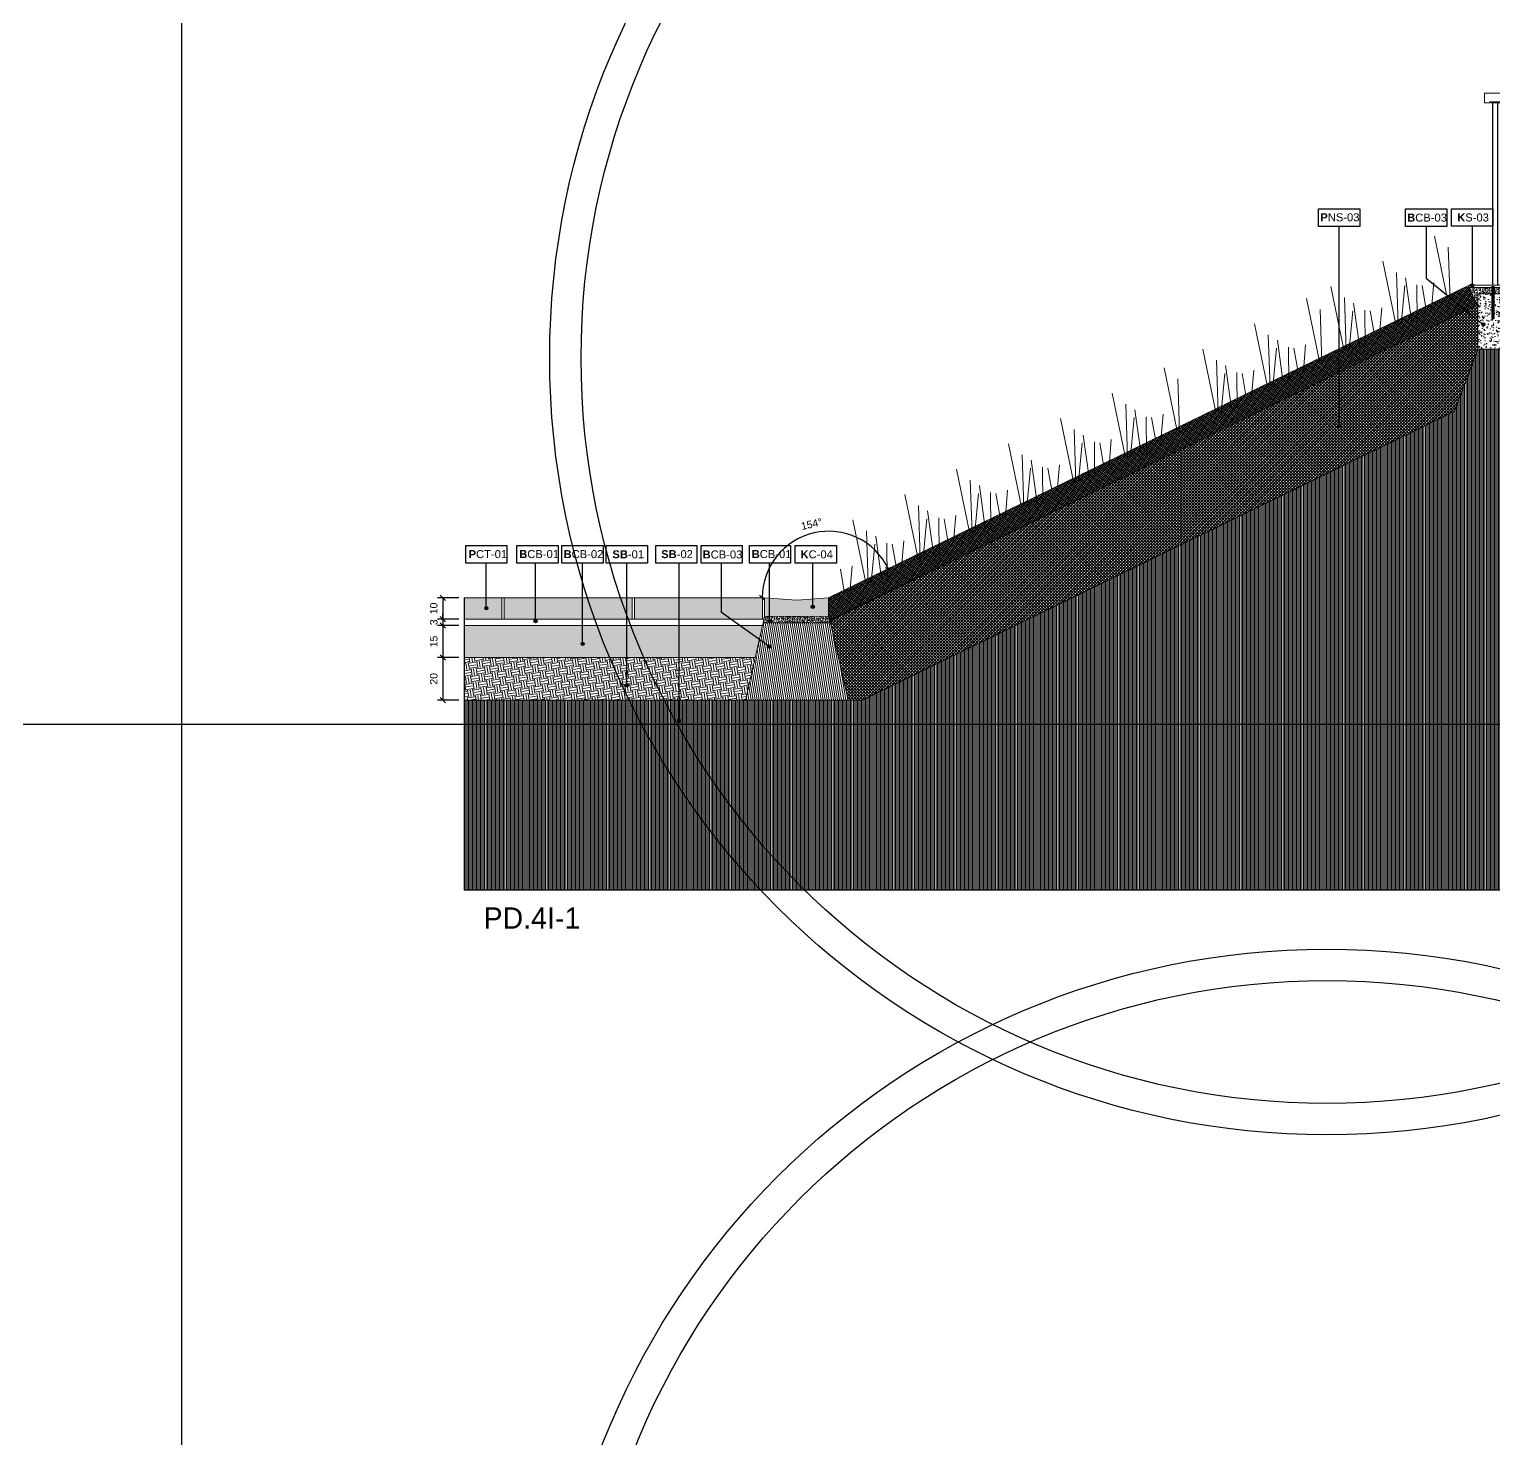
# Model space of a CAD drawing. Header units: metres. Extents: x -325 to 301, y -147 to 149.
# Drawn here: x 51.52 to 58.38, y 30.11 to 36.71 of the extents above; entities that cross this region are included whole.
import ezdxf

# ---------------------------------------------------------------- set-up
doc = ezdxf.new("R2010")
doc.units = ezdxf.units.M
doc.linetypes.add('ACAD_ISO03W100', pattern=[30, 12, -18])
doc.layers.get('Defpoints').update_dxf_attribs({"lineweight": 13})
doc.layers.add('-aux', color=50, linetype='Continuous', plot=False)
doc.layers.add('-AUX_MON', color=3, linetype='Continuous', plot=False)
doc.layers.add('0-TX-1_25', color=7, linetype='Continuous', true_color=0x3f4f7f)
doc.layers.add('3-TR-paviment fort', color=7, linetype='Continuous', true_color=0xd1d1d1)
for name, color, linetype in [('02-L-Geotextile', 32, 'Continuous'), ('1-SECCIÓ', 1, 'Continuous'), ('2-L-Perfil', 5, 'Continuous'), ('2-L-projeccio', 252, 'Continuous'), ('A-KEYPLAN_HATCH', 7, 'Continuous'), ('A_TEXT_2', 7, 'Continuous'), ('EIT_3 TR terra vegetal', 45, 'Continuous')]:
    doc.layers.add(name, color=color, linetype=linetype)
doc.layers.add('03-TR-Paviment_04_Dry Meadow', color=7, linetype='Continuous', lineweight=5, true_color=0xd8dd88)
doc.layers.add('3-TR tot_u', color=7, linetype='Continuous', lineweight=5, true_color=0x787878)
for name, color, linetype, lineweight in [('1-CM', 7, 'Continuous', 0), ('2-metall', 5, 'Continuous', 0), ('3-TR Formigó', 252, 'Continuous', 0), ('3-TR Seleccionat', 44, 'Continuous', 0), ('3-TR Tot-u', 37, 'Continuous', 0), ('3-TR-recebo', 252, 'Continuous', 0)]:
    doc.layers.add(name, color=color, linetype=linetype, lineweight=lineweight)
doc.styles.get("Standard").update_dxf_attribs({"font": 'arial.ttf'})
doc.styles.add('x-llegenda materials$0$ENGRAVERS', font='TT0586M.TTF')
doc.dimstyles.new('ISO-25', dxfattribs={"dimtxt": 0.1, "dimasz": 0.1, "dimexe": 0.1, "dimexo": 0.1, "dimgap": 0.1, "dimtad": 1, "dimdec": 0, "dimlfac": 100, "dimzin": 9, "dimtxsty": 'Standard', "dimblk": 'OBLIQUE', "dimcen": 0.1, "dimadec": 0, "dimazin": 0, "dimtfac": 1, "dimtdec": 0, "dimtmove": 0, "dimatfit": 3, "dimldrblk": 'OBLIQUE', "dimfxl": 1, "dimarcsym": 0})

# ---------------------------------------------------------------- blocks, each defined once
blk = doc.blocks.new('hatch keyplan 2')
at = {"layer": 'A-KEYPLAN_HATCH'}
blk.add_lwpolyline([(0, 0.00548), (0.01287, 0.00548), (0.01287, 0), (0, 0)], close=True, dxfattribs=at)
blk = doc.blocks.new('hatch keyplan')
at = {"layer": 'A-KEYPLAN_HATCH'}
blk.add_blockref('hatch keyplan 2', (1.43058, 0.85215), dxfattribs=at)
blk = doc.blocks.new('K03')
at = {"layer": 'A-KEYPLAN_HATCH'}
blk.add_blockref('hatch keyplan', (-1.43058, -0.85215), dxfattribs=at)
at = {"layer": 'A_TEXT_2', "insert": (-0.0008, 0.00402), "char_height": 0.0025, "attachment_point": 1}
blk.add_mtext_dynamic_manual_height_columns('\\pi0.00245;{\\fArial|b1|i0|c0|p34;K}C-04', width=0.0145619, gutter_width=0.015, heights=[0], dxfattribs=at)
blk = doc.blocks.new('PCB01')
at = {"layer": 'A-KEYPLAN_HATCH'}
blk.add_lwpolyline([(0.001, 0.00548), (0.01387, 0.00548), (0.01387, 0), (0.001, 0)], close=True, dxfattribs=at)
at = {"layer": 'A_TEXT_2', "insert": (0.0002, 0.00409), "char_height": 0.0025, "attachment_point": 1}
blk.add_mtext_dynamic_manual_height_columns('\\pi0.00171;{\\fArial|b1|i0|c0|p34;P}CT-01', width=0.0145619, gutter_width=0.015, heights=[0], dxfattribs=at)
blk = doc.blocks.new('B-CB02')
at = {"layer": 'A-KEYPLAN_HATCH'}
blk.add_blockref('hatch keyplan', (-1.43058, -0.85215), dxfattribs=at)
at = {"layer": 'A_TEXT_2', "insert": (-0.0008, 0.00409), "char_height": 0.0025, "attachment_point": 1}
blk.add_mtext_dynamic_manual_height_columns('\\pi0.00129;{\\fArial|b1|i0|c0|p34;B}CB-02', width=0.0145619, gutter_width=0.015, heights=[0], dxfattribs=at)
blk = doc.blocks.new('B-CB01')
at = {"layer": 'A-KEYPLAN_HATCH'}
blk.add_blockref('hatch keyplan', (-1.43058, -0.85215), dxfattribs=at)
at = {"layer": 'A_TEXT_2', "insert": (-0.0008, 0.00411), "char_height": 0.0025, "attachment_point": 1}
blk.add_mtext_dynamic_manual_height_columns('\\pi0.00152;{\\fArial|b1|i0|c0|p34;B}CB-01', width=0.0145619, gutter_width=0.015, heights=[0], dxfattribs=at)
blk = doc.blocks.new('SB-01')
at = {"layer": 'A-KEYPLAN_HATCH'}
blk.add_blockref('hatch keyplan', (-1.43058, -0.85215), dxfattribs=at)
at = {"layer": 'A_TEXT_2', "insert": (-0.0008, 0.00403), "char_height": 0.0025, "attachment_point": 1}
blk.add_mtext_dynamic_manual_height_columns('\\pi0.00271;{\\fArial|b1|i0|c0|p34;SB}-01', width=0.0145619, gutter_width=0.015, heights=[0], dxfattribs=at)
blk = doc.blocks.new('SB-02')
at = {"layer": 'A-KEYPLAN_HATCH'}
blk.add_blockref('hatch keyplan', (-1.43058, -0.85215), dxfattribs=at)
at = {"layer": 'A_TEXT_2', "insert": (-0.0008, 0.00408), "char_height": 0.0025, "attachment_point": 1}
blk.add_mtext_dynamic_manual_height_columns('\\pi0.00249;{\\fArial|b1|i0|c0|p34;SB}-02', width=0.0145619, gutter_width=0.015, heights=[0], dxfattribs=at)
blk = doc.blocks.new('POINT')
at = {"layer": '0-TX-1_25'}
h = blk.add_hatch(dxfattribs=at)
h.set_pattern_fill('ANGLE', color=256)
h.set_pattern_definition([(0, (-83.747, -12.726), (0, 6.985), [5.08, -1.905]), (90, (-83.747, -12.726), (-6.985, 4e-16), [5.08, -1.905])])
edge = h.paths.add_edge_path()
edge.add_arc((0, 0), 0.0075, 0, 360)
h = blk.add_hatch(color=256, dxfattribs=at)
h.dxf.hatch_style = 1
edge = h.paths.add_edge_path()
edge.add_arc((0, 0), 0.0075, 0, 360)
blk.add_circle((0, 0), 0.0075, dxfattribs=at)
blk = doc.blocks.new('B-CB03')
at = {"layer": 'A-KEYPLAN_HATCH'}
blk.add_blockref('hatch keyplan', (-1.43058, -0.85215), dxfattribs=at)
at = {"layer": 'A_TEXT_2', "insert": (-0.0008, 0.00398), "char_height": 0.0025, "attachment_point": 1}
blk.add_mtext_dynamic_manual_height_columns('\\pi0.00128;{\\fArial|b1|i0|c0|p34;B}CB-03', width=0.0145619, gutter_width=0.015, heights=[0], dxfattribs=at)
blk = doc.blocks.new('Railing')
at = {"layer": '2-L-Perfil', "true_color": 0xb3b3b3}
h = blk.add_hatch(color=253, dxfattribs=at)
h.dxf.hatch_style = 1
h.paths.add_polyline_path([(0.0075, -0.0093), (0.008, -0.009), (0.008, -0.005), (-0.003, -0.005), (-0.003, -0.0156), (-0.0025, -0.0165)])
h = blk.add_hatch(color=253, dxfattribs=at)
h.dxf.hatch_style = 1
h.paths.add_polyline_path([(0.0075, -0.0225), (0.0075, -0.0225), (0.008, -0.0222), (0.008, -0.0102), (0.0075, -0.0093), (-0.0025, -0.0165), (-0.003, -0.0168), (-0.003, -0.0285), (-0.0025, -0.0294)])
h = blk.add_hatch(color=253, dxfattribs=at)
h.dxf.hatch_style = 1
h.paths.add_polyline_path([(0.008, -0.0234), (0.0075, -0.0225), (-0.0025, -0.0294), (-0.0025, -0.0294), (-0.003, -0.0297), (-0.003, -0.0415), (-0.0025, -0.0423), (0.0075, -0.0357), (0.008, -0.0354)])
h = blk.add_hatch(color=253, dxfattribs=at)
h.dxf.hatch_style = 1
h.paths.add_polyline_path([(0.008, -0.0366), (0.0075, -0.0357), (-0.0025, -0.0423), (-0.003, -0.0426), (-0.003, -0.0544), (-0.0025, -0.0552), (0.0075, -0.049), (0.008, -0.0486)])
h = blk.add_hatch(color=253, dxfattribs=at)
h.dxf.hatch_style = 1
h.paths.add_polyline_path([(0.008, -0.0498), (0.0075, -0.049), (-0.0025, -0.0552), (-0.003, -0.0555), (-0.003, -0.0675), (-0.0025, -0.0683), (0.0075, -0.0622), (0.008, -0.0618)])
h = blk.add_hatch(color=253, dxfattribs=at)
h.dxf.hatch_style = 1
h.paths.add_polyline_path([(0.008, -0.063), (0.0075, -0.0622), (-0.0025, -0.0683), (-0.003, -0.0686), (-0.003, -0.0802), (-0.0025, -0.081), (0.0075, -0.0751), (0.008, -0.0749)])
h = blk.add_hatch(color=253, dxfattribs=at)
h.dxf.hatch_style = 1
h.paths.add_polyline_path([(0.1075, -0.0093), (0.108, -0.009), (0.108, -0.005), (0.097, -0.005), (0.097, -0.0156), (0.0975, -0.0165)])
h = blk.add_hatch(color=253, dxfattribs=at)
h.dxf.hatch_style = 1
h.paths.add_polyline_path([(0.1075, -0.0225), (0.1075, -0.0225), (0.108, -0.0222), (0.108, -0.0102), (0.1075, -0.0093), (0.0975, -0.0165), (0.097, -0.0168), (0.097, -0.0285), (0.0975, -0.0294)])
h = blk.add_hatch(color=253, dxfattribs=at)
h.dxf.hatch_style = 1
h.paths.add_polyline_path([(0.108, -0.0234), (0.1075, -0.0225), (0.0975, -0.0294), (0.0975, -0.0294), (0.097, -0.0297), (0.097, -0.0415), (0.0975, -0.0423), (0.1075, -0.0357), (0.108, -0.0354)])
h = blk.add_hatch(color=253, dxfattribs=at)
h.dxf.hatch_style = 1
h.paths.add_polyline_path([(0.108, -0.0366), (0.1075, -0.0357), (0.0975, -0.0423), (0.097, -0.0426), (0.097, -0.0544), (0.0975, -0.0552), (0.1075, -0.049), (0.108, -0.0486)])
h = blk.add_hatch(color=253, dxfattribs=at)
h.dxf.hatch_style = 1
h.paths.add_polyline_path([(0.108, -0.0498), (0.1075, -0.049), (0.0975, -0.0552), (0.097, -0.0555), (0.097, -0.0675), (0.0975, -0.0683), (0.1075, -0.0622), (0.108, -0.0618)])
h = blk.add_hatch(color=253, dxfattribs=at)
h.dxf.hatch_style = 1
h.paths.add_polyline_path([(0.108, -0.063), (0.1075, -0.0622), (0.0975, -0.0683), (0.097, -0.0686), (0.097, -0.0802), (0.0975, -0.081), (0.1075, -0.0751), (0.108, -0.0749)])
h = blk.add_hatch(color=253, dxfattribs=at)
h.dxf.hatch_style = 1
h.paths.add_polyline_path([(0.008, -0.0761), (0.0075, -0.0751), (-0.0025, -0.081), (-0.003, -0.0813), (-0.003, -0.0931), (-0.0025, -0.0939), (0.0075, -0.0886), (0.008, -0.0883)])
h = blk.add_hatch(color=253, dxfattribs=at)
h.dxf.hatch_style = 1
h.paths.add_polyline_path([(0.008, -0.0895), (0.0075, -0.0886), (-0.0025, -0.0939), (-0.003, -0.0942), (-0.003, -0.106), (-0.0025, -0.1068), (0.0075, -0.1018), (0.008, -0.1015), (0.008, -0.0955)])
h = blk.add_hatch(color=253, dxfattribs=at)
h.dxf.hatch_style = 1
h.paths.add_polyline_path([(0.008, -0.1027), (0.0075, -0.1018), (-0.0025, -0.1068), (-0.003, -0.1072), (-0.003, -0.1189), (-0.0025, -0.1198), (0.0075, -0.1149), (0.008, -0.1147)])
h = blk.add_hatch(color=253, dxfattribs=at)
h.dxf.hatch_style = 1
h.paths.add_polyline_path([(0.008, -0.1159), (0.0075, -0.1149), (-0.0025, -0.1198), (-0.003, -0.1201), (-0.003, -0.1318), (-0.0025, -0.1327), (0.0075, -0.1282), (0.008, -0.1279)])
h = blk.add_hatch(color=253, dxfattribs=at)
h.dxf.hatch_style = 1
h.paths.add_polyline_path([(0.008, -0.1351), (0.008, -0.1291), (0.0075, -0.1282), (-0.0025, -0.1327), (-0.003, -0.1331), (-0.003, -0.1448), (-0.0025, -0.1456), (0.0075, -0.1414), (0.008, -0.1411)])
h = blk.add_hatch(color=253, dxfattribs=at)
h.dxf.hatch_style = 1
h.paths.add_polyline_path([(0.108, -0.0761), (0.1075, -0.0751), (0.0975, -0.081), (0.097, -0.0813), (0.097, -0.0931), (0.0975, -0.0939), (0.1075, -0.0886), (0.108, -0.0883)])
h = blk.add_hatch(color=253, dxfattribs=at)
h.dxf.hatch_style = 1
h.paths.add_polyline_path([(0.108, -0.0895), (0.1075, -0.0886), (0.0975, -0.0939), (0.097, -0.0942), (0.097, -0.106), (0.0975, -0.1068), (0.1075, -0.1018), (0.108, -0.1015), (0.108, -0.0955)])
h = blk.add_hatch(color=253, dxfattribs=at)
h.dxf.hatch_style = 1
h.paths.add_polyline_path([(0.108, -0.1027), (0.1075, -0.1018), (0.0975, -0.1068), (0.097, -0.1072), (0.097, -0.1189), (0.0975, -0.1198), (0.1075, -0.1149), (0.108, -0.1147)])
h = blk.add_hatch(color=253, dxfattribs=at)
h.dxf.hatch_style = 1
h.paths.add_polyline_path([(0.108, -0.1159), (0.1075, -0.1149), (0.0975, -0.1198), (0.097, -0.1201), (0.097, -0.1318), (0.0975, -0.1327), (0.1075, -0.1282), (0.108, -0.1279)])
h = blk.add_hatch(color=253, dxfattribs=at)
h.dxf.hatch_style = 1
h.paths.add_polyline_path([(0.108, -0.1351), (0.108, -0.1291), (0.1075, -0.1282), (0.0975, -0.1327), (0.097, -0.1331), (0.097, -0.1448), (0.0975, -0.1456), (0.1075, -0.1414), (0.108, -0.1411)])
h = blk.add_hatch(color=253, dxfattribs=at)
h.dxf.hatch_style = 1
h.paths.add_polyline_path([(0.008, -0.1423), (0.0075, -0.1414), (-0.0025, -0.1456), (-0.003, -0.1458), (-0.003, -0.155), (0.008, -0.155)])
h = blk.add_hatch(color=253, dxfattribs=at)
h.dxf.hatch_style = 1
h.paths.add_polyline_path([(0.108, -0.1423), (0.1075, -0.1414), (0.0975, -0.1456), (0.097, -0.1458), (0.097, -0.155), (0.108, -0.155)])
at = {"layer": '1-CM', "ltscale": 0.01}
for p, q in [((0.04, 0.855), (0.04, 0)), ((0.065, 0), (0.065, 0.855))]:
    blk.add_line(p, q, dxfattribs=at)
blk.add_lwpolyline([(0.1175, 0.86), (0.1175, 0.855), (0.1425, 0.855), (0.1425, 0.8998), (-0.0375, 0.8998), (-0.0375, 0.855), (-0.0125, 0.855), (-0.0125, 0.86)], close=True, dxfattribs=at)
at = {"layer": '1-CM', "linetype": 'Continuous'}
blk.add_lwpolyline([(0.1125, 0.86), (-0.0075, 0.86), (-0.0075, 0.855), (0.1125, 0.855)], close=True, dxfattribs=at)
at = {"layer": '2-L-Perfil', "linetype": 'Continuous'}
blk.add_lwpolyline([(0.1125, 0.855), (-0.0075, 0.855), (-0.0075, 0.86), (0.1125, 0.86)], close=True, dxfattribs=at)
at = {"layer": '2-L-projeccio', "ltscale": 0.01}
for p, q in [((0, 0.855), (0, 0)), ((0.025, 0), (0.025, 0.855)), ((0.08, 0), (0.08, 0.855)), ((0.105, 0.855), (0.105, 0))]:
    blk.add_line(p, q, dxfattribs=at)
at = {"layer": '2-metall'}
for p, q in [((-0.0027, -0.0295), (0.0077, -0.0224)), ((-0.0025, -0.0165), (0.0075, -0.0093)), ((-0.0025, -0.0423), (0.0075, -0.0357)), ((-0.0025, -0.0552), (0.0075, -0.049)), ((-0.0025, -0.0683), (0.0075, -0.0622)), ((0.0973, -0.0295), (0.1077, -0.0224)), ((0.0975, -0.0165), (0.1075, -0.0093)), ((0.0975, -0.0423), (0.1075, -0.0357)), ((0.0975, -0.0552), (0.1075, -0.049)), ((0.0975, -0.0683), (0.1075, -0.0622)), ((-0.0025, -0.081), (0.0075, -0.0751)), ((-0.0025, -0.0939), (0.0075, -0.0886)), ((-0.0025, -0.1068), (0.0075, -0.1018)), ((-0.0025, -0.1198), (0.0075, -0.1149)), ((-0.0025, -0.1327), (0.0075, -0.1282)), ((0.0075, -0.1149), (0.008, -0.1159)), ((0.0975, -0.081), (0.1075, -0.0751)), ((0.0975, -0.0939), (0.1075, -0.0886)), ((0.0975, -0.1068), (0.1075, -0.1018)), ((0.0975, -0.1198), (0.1075, -0.1149)), ((0.0975, -0.1327), (0.1075, -0.1282)), ((0.1075, -0.1149), (0.108, -0.1159)), ((-0.0025, -0.1456), (0.0075, -0.1414)), ((0.0975, -0.1456), (0.1075, -0.1414))]:
    blk.add_line(p, q, dxfattribs=at)
for points in [[(0.0075, -0.1149), (0.008, -0.1147), (0.008, -0.1027), (0.0075, -0.1018), (0.008, -0.1015), (0.008, -0.0895), (0.0075, -0.0886), (0.008, -0.0883), (0.008, -0.0761), (0.0075, -0.0751), (0.008, -0.0749), (0.008, -0.063), (0.0075, -0.0622), (0.008, -0.0618), (0.008, -0.0498), (0.0075, -0.049), (0.008, -0.0486), (0.008, -0.0366), (0.0075, -0.0357), (0.008, -0.0354), (0.008, -0.0234), (0.008, -0.0234), (0.0075, -0.0225), (0.008, -0.0222), (0.008, -0.0102), (0.0075, -0.0093), (0.008, -0.009), (0.008, -0.005), (-0.003, -0.005), (-0.003, -0.0156), (-0.0025, -0.0165), (-0.003, -0.0168), (-0.003, -0.0285), (-0.0025, -0.0294), (-0.003, -0.0297), (-0.003, -0.0414), (-0.0025, -0.0423), (-0.003, -0.0426), (-0.003, -0.0543), (-0.0025, -0.0552), (-0.003, -0.0555), (-0.003, -0.0674), (-0.0025, -0.0683), (-0.003, -0.0686), (-0.003, -0.0802), (-0.0025, -0.081), (-0.003, -0.0813), (-0.003, -0.0931), (-0.0025, -0.0939), (-0.003, -0.0942), (-0.003, -0.106), (-0.0025, -0.1068), (-0.003, -0.1072), (-0.003, -0.1189), (-0.0025, -0.1198), (-0.003, -0.1201), (-0.003, -0.1318), (-0.0025, -0.1327), (-0.003, -0.1331), (-0.0031, -0.1448), (-0.0025, -0.1456), (-0.003, -0.1458), (-0.003, -0.155), (0.008, -0.155), (0.008, -0.1531), (0.008, -0.1531), (0.008, -0.1531), (0.008, -0.1423), (0.0075, -0.1414), (0.008, -0.1411), (0.008, -0.1291), (0.0075, -0.1282), (0.008, -0.1279), (0.008, -0.1159)], [(0.1075, -0.1149), (0.108, -0.1147), (0.108, -0.1027), (0.1075, -0.1018), (0.108, -0.1015), (0.108, -0.0895), (0.1075, -0.0886), (0.108, -0.0883), (0.108, -0.0761), (0.1075, -0.0751), (0.108, -0.0749), (0.108, -0.063), (0.1075, -0.0622), (0.108, -0.0618), (0.108, -0.0498), (0.1075, -0.049), (0.108, -0.0486), (0.108, -0.0366), (0.1075, -0.0357), (0.108, -0.0354), (0.108, -0.0234), (0.108, -0.0234), (0.1075, -0.0225), (0.108, -0.0222), (0.108, -0.0102), (0.1075, -0.0093), (0.108, -0.009), (0.108, -0.005), (0.097, -0.005), (0.097, -0.0156), (0.0975, -0.0165), (0.097, -0.0168), (0.097, -0.0285), (0.0975, -0.0294), (0.097, -0.0297), (0.097, -0.0414), (0.0975, -0.0423), (0.097, -0.0426), (0.097, -0.0543), (0.0975, -0.0552), (0.097, -0.0555), (0.097, -0.0674), (0.0975, -0.0683), (0.097, -0.0686), (0.097, -0.0802), (0.0975, -0.081), (0.097, -0.0813), (0.097, -0.0931), (0.0975, -0.0939), (0.097, -0.0942), (0.097, -0.106), (0.0975, -0.1068), (0.097, -0.1072), (0.097, -0.1189), (0.0975, -0.1198), (0.097, -0.1201), (0.097, -0.1318), (0.0975, -0.1327), (0.097, -0.1331), (0.0969, -0.1448), (0.0975, -0.1456), (0.097, -0.1458), (0.097, -0.155), (0.108, -0.155), (0.108, -0.1531), (0.108, -0.1531), (0.108, -0.1531), (0.108, -0.1423), (0.1075, -0.1414), (0.108, -0.1411), (0.108, -0.1291), (0.1075, -0.1282), (0.108, -0.1279), (0.108, -0.1159)]]:
    blk.add_lwpolyline(points, dxfattribs=at)
blk = doc.blocks.new('KS-03')
at = {"layer": 'A-KEYPLAN_HATCH', "xscale": 0.7124947396918078, "yscale": 0.7124947396918078, "zscale": 0.7124947396918078}
blk.add_blockref('hatch keyplan', (-1.01928, -0.61105), dxfattribs=at)
at = {"layer": 'A_TEXT_2', "insert": (-0.00057, -0.00104), "char_height": 0.0017812, "attachment_point": 1}
blk.add_mtext_dynamic_manual_height_columns('\\pi0.00181;{\\fArial|b1|i0|c0|p34;K}S-03', width=0.0103753, gutter_width=0.01069, heights=[0], dxfattribs=at)
blk = doc.blocks.new('PNS03')
at = {"layer": 'A-KEYPLAN_HATCH'}
blk.add_blockref('hatch keyplan', (-1.43058, -0.85215), dxfattribs=at)
at = {"layer": 'A_TEXT_2', "insert": (-0.0008, 0.00408), "char_height": 0.0025, "attachment_point": 1}
blk.add_mtext_dynamic_manual_height_columns('\\pi0.00137;{\\fArial|b1|i0|c0|p34;P}NS-03', width=0.0145619, gutter_width=0.015, heights=[0], dxfattribs=at)
blk = doc.blocks.new('_Oblique')
at = {"color": 0, "lineweight": -2}
blk.add_line((-0.5, -0.5), (0.5, 0.5), dxfattribs=at)
blk = doc.blocks.new('*D502')
at = {"layer": '0-TX-1_25', "color": 0, "lineweight": -2, "transparency": 16777216}
for p, q in [((53.5325, 34.0487), (53.4327, 34.0487)), ((53.4577, 34.0487), (53.4577, 33.9487)), ((53.5325, 33.9487), (53.4327, 33.9487))]:
    blk.add_line(p, q, dxfattribs=at)
at = {"layer": 'Defpoints', "color": 0, "transparency": 16777216}
for p in [(53.5575, 34.0487), (53.4577, 33.9487), (53.5575, 33.9487)]:
    blk.add_point(p, dxfattribs=at)
at = {"layer": '0-TX-1_25', "color": 0, "lineweight": -2, "transparency": 16777216, "xscale": 0.025, "yscale": 0.025, "zscale": 0.025}
for p, rotation in [((53.4577, 34.0487), 90), ((53.4577, 33.9487), 270)]:
    blk.add_blockref('_Oblique', p, dxfattribs=dict(at, rotation=rotation))
at = {"layer": '0-TX-1_25', "color": 0, "transparency": 16777216, "insert": (53.4149, 33.9987), "char_height": 0.035, "attachment_point": 5, "rotation": 90}
blk.add_mtext('10', dxfattribs=at)
blk = doc.blocks.new('*D503')
at = {"layer": '0-TX-1_25', "color": 0, "lineweight": -2, "transparency": 16777216}
for p, q in [((53.4577, 33.9487), (53.4577, 33.9737)), ((53.5325, 33.9487), (53.4327, 33.9487)), ((53.5325, 33.9187), (53.4327, 33.9187)), ((53.4577, 33.9487), (53.4577, 33.9187)), ((53.4577, 33.9187), (53.4577, 33.8937))]:
    blk.add_line(p, q, dxfattribs=at)
at = {"layer": 'Defpoints', "color": 0, "transparency": 16777216}
for p in [(53.4577, 33.9187), (53.5575, 33.9487), (53.5575, 33.9187)]:
    blk.add_point(p, dxfattribs=at)
at = {"layer": '0-TX-1_25', "color": 0, "lineweight": -2, "transparency": 16777216, "xscale": 0.025, "yscale": 0.025, "zscale": 0.025}
for p, rotation in [((53.4577, 33.9487), 270), ((53.4577, 33.9187), 90)]:
    blk.add_blockref('_Oblique', p, dxfattribs=dict(at, rotation=rotation))
at = {"layer": '0-TX-1_25', "color": 0, "transparency": 16777216, "insert": (53.4149, 33.9337), "char_height": 0.035, "attachment_point": 5, "rotation": 90}
blk.add_mtext('3', dxfattribs=at)
blk = doc.blocks.new('*D504')
at = {"layer": '0-TX-1_25', "color": 0, "lineweight": -2, "transparency": 16777216}
for p, q in [((53.5325, 33.9187), (53.4327, 33.9187)), ((53.4577, 33.9187), (53.4577, 33.7687)), ((53.5325, 33.7687), (53.4327, 33.7687))]:
    blk.add_line(p, q, dxfattribs=at)
at = {"layer": 'Defpoints', "color": 0, "transparency": 16777216}
for p in [(53.5575, 33.9187), (53.4577, 33.7687), (53.5575, 33.7687)]:
    blk.add_point(p, dxfattribs=at)
at = {"layer": '0-TX-1_25', "color": 0, "lineweight": -2, "transparency": 16777216, "xscale": 0.025, "yscale": 0.025, "zscale": 0.025}
for p, rotation in [((53.4577, 33.9187), 90), ((53.4577, 33.7687), 270)]:
    blk.add_blockref('_Oblique', p, dxfattribs=dict(at, rotation=rotation))
at = {"layer": '0-TX-1_25', "color": 0, "transparency": 16777216, "insert": (53.4149, 33.8437), "char_height": 0.035, "attachment_point": 5, "rotation": 90}
blk.add_mtext('15', dxfattribs=at)
blk = doc.blocks.new('*D505')
at = {"layer": '0-TX-1_25', "color": 0, "lineweight": -2, "transparency": 16777216}
for p, q in [((53.5325, 33.7687), (53.4327, 33.7687)), ((53.4577, 33.7687), (53.4577, 33.5687)), ((53.5325, 33.5687), (53.4327, 33.5687))]:
    blk.add_line(p, q, dxfattribs=at)
at = {"layer": 'Defpoints', "color": 0, "transparency": 16777216}
for p in [(53.5575, 33.7687), (53.4577, 33.5687), (53.5575, 33.5687)]:
    blk.add_point(p, dxfattribs=at)
at = {"layer": '0-TX-1_25', "color": 0, "lineweight": -2, "transparency": 16777216, "xscale": 0.025, "yscale": 0.025, "zscale": 0.025}
for p, rotation in [((53.4577, 33.7687), 90), ((53.4577, 33.5687), 270)]:
    blk.add_blockref('_Oblique', p, dxfattribs=dict(at, rotation=rotation))
at = {"layer": '0-TX-1_25', "color": 0, "transparency": 16777216, "insert": (53.4149, 33.6687), "char_height": 0.035, "attachment_point": 5, "rotation": 90}
blk.add_mtext('20', dxfattribs=at)
blk = doc.blocks.new('*D1507')
at = {"layer": '0-TX-1_25', "color": 0, "lineweight": -2, "transparency": 16777216}
for p, q in [((125.0709, 30.3796), (124.9763, 30.3796)), ((125.0013, 30.3796), (125.0013, 30.2288)), ((124.9013, 30.2288), (125.0263, 30.2288))]:
    blk.add_line(p, q, dxfattribs=at)
at = {"layer": 'Defpoints', "color": 0, "transparency": 16777216}
for p in [(125.0959, 30.3796), (22.7213, 30.2288), (125.0013, 30.2288)]:
    blk.add_point(p, dxfattribs=at)
at = {"layer": '0-TX-1_25', "color": 0, "lineweight": -2, "transparency": 16777216, "xscale": 0.025, "yscale": 0.025, "zscale": 0.025}
for p, rotation in [((125.0013, 30.3796), 90), ((125.0013, 30.2288), 270)]:
    blk.add_blockref('_Oblique', p, dxfattribs=dict(at, rotation=rotation))
at = {"layer": '0-TX-1_25', "color": 0, "transparency": 16777216, "insert": (124.9584, 30.3042), "char_height": 0.035, "attachment_point": 5, "rotation": 90}
blk.add_mtext('15', dxfattribs=at)
blk = doc.blocks.new('*D1716')
at = {"layer": '0-TX-1_25', "color": 0, "lineweight": -2, "transparency": 16777216}
for p, q in [((22.7944, 30.8407), (22.6694, 30.8407)), ((22.6944, 30.8407), (22.6944, 30.7266)), ((22.7059, 30.7266), (22.6694, 30.7266))]:
    blk.add_line(p, q, dxfattribs=at)
at = {"layer": 'Defpoints', "color": 0, "transparency": 16777216}
for p in [(141.1864, 30.8407), (22.6944, 30.7266), (22.7309, 30.7266)]:
    blk.add_point(p, dxfattribs=at)
at = {"layer": '0-TX-1_25', "color": 0, "lineweight": -2, "transparency": 16777216, "xscale": 0.025, "yscale": 0.025, "zscale": 0.025}
for p, rotation in [((22.6944, 30.8407), 90), ((22.6944, 30.7266), 270)]:
    blk.add_blockref('_Oblique', p, dxfattribs=dict(at, rotation=rotation))
at = {"layer": '0-TX-1_25', "color": 0, "transparency": 16777216, "insert": (22.6518, 30.7837), "char_height": 0.035, "attachment_point": 5, "rotation": 90}
blk.add_mtext('11', dxfattribs=at)
blk = doc.blocks.new('*D2873')
at = {"layer": '0-TX-1_25', "color": 0, "lineweight": -2, "transparency": 16777216}
blk.add_arc((55.2646, 34.0487), 0.3112, 25.99849, 180, dxfattribs=at)
at = {"layer": 'Defpoints', "color": 0, "transparency": 16777216}
for p in [(57.0145, 34.9021), (55.3329, 34.3523), (53.7446, 34.0487), (54.9546, 34.0487), (55.2646, 34.0487)]:
    blk.add_point(p, dxfattribs=at)
at = {"layer": '0-TX-1_25', "color": 0, "lineweight": -2, "transparency": 16777216, "xscale": 0.025, "yscale": 0.025, "zscale": 0.025}
for p, rotation in [((55.5444, 34.1851), 295.9984916093509), ((54.9534, 34.0487), 270.0000000008271)]:
    blk.add_blockref('_Oblique', p, dxfattribs=dict(at, rotation=rotation))
at = {"layer": '0-TX-1_25', "color": 0, "transparency": 16777216, "insert": (55.185, 34.3937), "char_height": 0.035, "attachment_point": 5, "rotation": 12.99925}
blk.add_mtext('154°', dxfattribs=at)

msp = doc.modelspace()

# ---------------------------------------------------------------- hatches: boundary and pattern name
at = {"layer": '3-TR Formigó'}
h = msp.add_hatch(dxfattribs=at)
h.set_pattern_fill('ANSI31', color=256, scale=0.003, angle=234.17524, style=0)
h.set_pattern_definition([(279.175244, (16.244647, -57.796564), (0.00940313, 0.0015188056), [])])
h.paths.add_polyline_path([(54.8748, 33.5687), (55.3559, 33.5687), (55.2732, 33.9314), (54.9578, 33.9315)])
at = {"layer": '3-TR Seleccionat'}
h = msp.add_hatch(dxfattribs=at)
h.set_pattern_fill('ANSI31', color=256, scale=0.002, angle=45)
h.set_pattern_definition([(90, (1.3990014, -3.0809945), (-0.00635, 0), [])])
h.paths.add_polyline_path([(55.5546, 33.9014), (55.5546, 33.9012), (55.5546, 33.9014)], flags=17)
h.paths.add_polyline_path([(53.5575, 32.6789), (60.5612, 32.6789), (60.5584, 35.0118), (59.6106, 35.0118), (59.6098, 35.0124), (59.5346, 35.2124), (58.3059, 35.2124), (58.1969, 34.9225), (56.9145, 34.297), (55.4212, 33.5687), (55.3352, 33.5687), (53.5575, 33.5687)])
at = {"layer": '3-TR Tot-u'}
h = msp.add_hatch(dxfattribs=at)
h.set_pattern_fill('EARTH', color=256, scale=0.005, angle=-80.82476, style=0)
h.set_pattern_definition([(279.1752, (55.156862, 32.97095), (0.03640645, -0.0262811), [0.03175, -0.03175]), (279.1752, (55.168616, 32.972847), (0.03640645, -0.0262811), [0.03175, -0.03175]), (279.1752, (55.18037, 32.974746), (0.03640645, -0.0262811), [0.03175, -0.03175]), (9.1752, (55.18492, 32.97146), (0.0262811, 0.03640645), [0.03175, -0.03175]), (9.1752, (55.18682, 32.959707), (0.0262811, 0.03640645), [0.03175, -0.03175]), (9.1752, (55.188717, 32.947953), (0.0262811, 0.03640645), [0.03175, -0.03175])])
h.paths.add_polyline_path([(53.5575, 33.7687), (53.5575, 33.5687), (54.8748, 33.5687), (54.9205, 33.7687)])
at = {"layer": '3-TR tot_u'}
h = msp.add_hatch(dxfattribs=at)
h.set_pattern_fill('AR-CONC', color=256, scale=9e-05, angle=90.26641)
h.set_pattern_definition([(140.266414, (-25.083295, 12.649329), (0.0013582613, 0.0164031132), [0.0017145, -0.0188595]), (85.266414, (-25.083295, 12.649329), (-0.0171801815, -0.0032518273), [0.0013716, -0.0150876526]), (190.71786, (-25.083182, 12.650696), (-0.0158219194, 0.0131512858), [0.0014571008, -0.016028122]), (136.450614, (-25.087867, 12.649307), (0.003670327, 0.024414444), [0.00257175, -0.02828925]), (186.901972, (-25.08756, 12.651342), (-0.0223674596, 0.021262598), [0.002185652, -0.024042205]), (81.450565, (-25.087867, 12.649307), (-0.0223674596, 0.021262598), [0.002057397, -0.022631376]), (111.266414, (-25.086735, 12.651599), (0.0091403206, 0.0136879438), [0.0017145, -0.0188595]), (56.266414, (-25.086735, 12.651599), (-0.0166026007, 0.0054850432), [0.0013716, -0.0150876]), (161.71786, (-25.085973, 12.65274), (-0.0074622802, 0.019172987), [0.0014571008, -0.0160280944]), (127.766414, (-25.083295, 12.6493286), (-0.00761116375, 0.0002425866), [0, -0.01490472, 0, -0.0153162, 0, -0.01514475]), (97.766414, (-25.083295, 12.649329), (-0.009044117, 0.0059717809), [0, -0.00873252, 0, -0.01456182, 0, -0.00577215]), (57.766414, (-25.083271, 12.644231), (0.0004588393, 0.012205419), [0, -0.005715, 0, -0.0178308, 0, -0.0236601]), (47.766414, (-25.083261, 12.641945), (-0.0023503487, 0.0133208417), [0, -0.0074295, 0, -0.01184148, 0, -0.0168021])])
h.paths.add_polyline_path([(58.5646, 35.4719), (58.5646, 35.5024), (58.2658, 35.5025), (58.283, 35.4638), (58.3059, 35.4124), (58.3059, 35.4724)])
h = msp.add_hatch(dxfattribs=at)
h.set_pattern_fill('AR-CONC', color=256, scale=0.00025, angle=90.26571)
h.set_pattern_definition([(140.265705, (6e-06, -2.26804), (0.003773512, 0.045564157), [0.0047625, -0.0523875]), (85.265705, (6e-06, -2.26804), (-0.047722838, -0.009032263), [0.00381, -0.041910146]), (190.71715, (0.00032, -2.264243), (-0.043949324, 0.036531893), [0.004047502, -0.04452256]), (136.449905, (-0.012694, -2.2681), (0.010196192, 0.067817773), [0.00714375, -0.07858125]), (186.90126, (-0.011845, -2.26245), (-0.0621311, 0.05906354), [0.006071256, -0.0667839]), (81.44986, (-0.012694, -2.2681), (-0.0621311, 0.05906354), [0.00571499, -0.06286493]), (111.265705, (-0.00955, -2.261734), (0.02539025, 0.038021752), [0.0047625, -0.0523875]), (56.265705, (-0.00955, -2.261734), (-0.046118147, 0.015236802), [0.00381, -0.04191]), (161.71715, (-0.007433, -2.258565), (-0.020727897, 0.053258554), [0.004047502, -0.044522484]), (127.765705, (6e-06, -2.26804), (-0.0211421132, 0.0006741133), [0, -0.041402, 0, -0.042545, 0, -0.04206875]), (97.765705, (6e-06, -2.26804), (-0.025122342, 0.016588591), [0, -0.024257, 0, -0.0404495, 0, -0.01603375]), (57.765705, (7.1e-05, -2.2822), (0.001274973, 0.033903926), [0, -0.015875, 0, -0.04953, 0, -0.0657225]), (47.765705, (0.0001, -2.28855), (-0.006528289, 0.037002419), [0, -0.0206375, 0, -0.032893, 0, -0.0466725])])
h.paths.add_polyline_path([(58.3059, 35.4724), (58.5646, 35.4724), (58.5646, 35.2124), (58.3059, 35.2124)])
h = msp.add_hatch(dxfattribs=at)
h.set_pattern_fill('AR-CONC', color=256, scale=9e-05, angle=89.12014)
h.set_pattern_definition([(139.120136, (-28.909281, 12.812894), (0.0016861337, 0.0163726586), [0.0017145, -0.0188595]), (84.120136, (-28.909281, 12.812894), (-0.0172417962, -0.002907487), [0.0013716, -0.0150876526]), (189.57158, (-28.90914, 12.814258), (-0.0155556617, 0.0134651714), [0.0014571008, -0.016028122]), (135.304336, (-28.913853, 12.812964), (0.0041580035, 0.024336133), [0.00257175, -0.02828925]), (185.755694, (-28.913506, 12.814992), (-0.021937625, 0.021705804), [0.002185652, -0.024042205]), (80.304287, (-28.913853, 12.812964), (-0.021937625, 0.021705804), [0.002057397, -0.022631376]), (110.120136, (-28.912675, 12.815232), (0.0094123187, 0.0135023525), [0.0017145, -0.0188595]), (55.120136, (-28.912675, 12.815232), (-0.01648955, 0.0058160805), [0.0013716, -0.0150876]), (160.57158, (-28.91189, 12.816358), (-0.0070772314, 0.019318433), [0.0014571008, -0.0160280944]), (126.620136, (-28.909281, 12.812894), (-0.00760478767, 0.00039479935), [0, -0.01490472, 0, -0.0153162, 0, -0.01514475]), (96.620136, (-28.909281, 12.812894), (-0.0089228417, 0.0061515134), [0, -0.00873252, 0, -0.01456182, 0, -0.00577215]), (56.620136, (-28.9093595, 12.807797), (0.0007029168, 0.0121937974), [0, -0.005715, 0, -0.0178308, 0, -0.0236601]), (46.620136, (-28.909395, 12.805511), (-0.002083395, 0.0133651946), [0, -0.0074295, 0, -0.01184148, 0, -0.0168021])])
h.paths.add_polyline_path([(55.2732, 33.9314), (55.2646, 33.9614), (54.9665, 33.9614), (54.9575, 33.9303)])
h = msp.add_hatch(dxfattribs=at)
h.set_pattern_fill('AR-CONC', color=256, scale=0.0002, angle=90.26641)
h.set_pattern_definition([(140.2664143104, (269966.108346, -738440.200003), (0.0030183585511, 0.0364513625844), [0.00381, -0.04191]), (85.2664143104, (269966.108346, -738440.200003), (-0.0381781810675, -0.0072262829332), [0.003048, -0.033528116834]), (190.7178590104, (269966.108598, -738440.196966), (-0.0351598209585, 0.0292250795622), [0.00323800176, -0.03561804892]), (136.4506143104, (269966.098187, -738440.20005), (0.0081562825582, 0.0542543196878), [0.005715, -0.062865]), (186.9019719204, (269966.098866, -738440.19553), (-0.049705465848, 0.047250217616), [0.004857004628, -0.053427121632]), (81.45056548, (269966.098187, -738440.20005), (-0.0497054658455, 0.0472502176188), [0.004571993414, -0.050291946384]), (111.2664143104, (269966.100703, -738440.19496), (0.0203118235131, 0.0304176527954), [0.00381, -0.04191]), (56.2664143104, (269966.100703, -738440.19496), (-0.0368946682902, 0.0121889849718), [0.003048, -0.033528]), (161.7178593104, (269966.102396, -738440.192424), (-0.016582844967, 0.0426066376987), [0.00323800176, -0.03561798752]), (127.7664143104, (269966.108346, -738440.200003), (-0.0169136972324, 0.00053908133522), [0, -0.0331216, 0, -0.034036, 0, -0.033655]), (97.7664143104, (269966.108346, -738440.200003), (-0.02009803784808, 0.0132706243038), [0, -0.0194056, 0, -0.0323596, 0, -0.012827]), (57.7664143104, (269966.108399, -738440.211332), (0.00101964285024, 0.02712315336895), [0, -0.0127, 0, -0.039624, 0, -0.052578]), (47.7664143104, (269966.108423, -738440.216412), (-0.0052229971542, 0.0296018704426), [0, -0.01651, 0, -0.0263144, 0, -0.037338])])
h.paths.add_polyline_path([(54.9205, 33.7687), (54.9548, 33.9187), (53.5575, 33.9187), (53.5575, 33.7687)])
at = {"layer": '3-TR-paviment fort'}
for points in [[(53.7338, 33.9487), (53.7338, 34.0487), (53.5575, 34.0487), (53.5575, 33.9487)], [(53.7446, 33.9487), (54.3446, 33.9487), (54.3446, 34.0487), (53.7446, 34.0487)], [(54.3546, 33.9487), (54.9546, 33.9487), (54.9546, 34.0487), (54.3546, 34.0487)], [(55.2646, 34.0487), (55.2646, 33.9614), (54.9646, 33.9615), (54.9646, 34.0487), (55.1154, 34.0376)]]:
    msp.add_hatch(color=256, dxfattribs=at).paths.add_polyline_path(points)
at = {"layer": '3-TR-recebo'}
h = msp.add_hatch(dxfattribs=at)
h.set_pattern_fill('_USER', color=256, scale=0.008, angle=234.17524, style=0, double=1, pattern_type=0)
h.set_pattern_definition([(234.17524, (61.173503, 35.083195), (0.006486488, -0.004682464), []), (324.17524, (61.173503, 35.083195), (0.004682464, 0.006486488), [])])
h.paths.add_polyline_path([(58.3026, 35.419), (58.2618, 35.5104), (56.9141, 34.8531), (56.9146, 34.7421)])
h = msp.add_hatch(dxfattribs=at)
h.set_pattern_fill('_USER', color=256, scale=0.008, angle=234.17524, style=0, double=1, pattern_type=0)
h.set_pattern_definition([(234.17524, (59.423644, 34.2327455), (0.006486488, -0.004682464), []), (324.17524, (59.423644, 34.2327455), (0.004682464, 0.006486488), [])])
h.paths.add_polyline_path([(56.9145, 34.7421), (56.9145, 34.8533), (55.2646, 34.0487), (55.2646, 33.9614), (55.2707, 33.9404)])
at = {"layer": 'EIT_3 TR terra vegetal'}
h = msp.add_hatch(dxfattribs=at)
h.set_pattern_fill('_USER', color=256, scale=0.01, angle=45, style=0, double=1, pattern_type=0)
h.set_pattern_definition([(45, (6.384311, -18.092881), (-0.0070710678, 0.0070710678), []), (135, (6.384311, -18.092881), (-0.0070710678, -0.0070710678), [])])
h.paths.add_polyline_path([(58.3059, 35.4206), (56.9142, 34.7419), (56.9138, 34.2967), (58.1969, 34.9225), (58.3059, 35.2124)])
h = msp.add_hatch(dxfattribs=at)
h.set_pattern_fill('_USER', color=256, scale=0.01, angle=45, style=0, double=1, pattern_type=0)
h.set_pattern_definition([(45, (4.63877, -18.951199), (-0.0070710678, 0.0070710678), []), (135, (4.63877, -18.951199), (-0.0070710678, -0.0070710678), [])])
h.paths.add_polyline_path([(56.9145, 34.7421), (55.2689, 33.9464), (55.3559, 33.5687), (55.4212, 33.5687), (56.9145, 34.297)])

# ---------------------------------------------------------------- linework, layer by layer
at = {"layer": '-aux'}
for points in [[(52.2345, 3.4567), (52.2345, 133.4567)], [(12.2345, 33.4567), (142.2345, 33.4567)], [(60.5693, 32.6789), (53.5575, 32.6789)]]:
    msp.add_lwpolyline(points, dxfattribs=at)
at = {"layer": '-AUX_MON'}
for centre, radius in [((57.5983, 35.1726), 3.6403), ((57.5983, 35.1726), 3.4932), ((57.5983, 28.762), 3.6403), ((57.5983, 28.762), 3.4932)]:
    msp.add_circle(centre, radius, dxfattribs=at)
at = {"layer": '0-TX-1_25'}
for points in [[(57.6561, 34.8533), (57.6561, 35.7885)], [(58.0642, 35.7885), (58.0642, 35.5456)], [(58.2796, 35.7885), (58.2796, 35.5124)], [(58.0642, 35.5456), (58.3316, 35.3291)], [(54.9863, 33.8198), (54.7635, 33.9791)]]:
    msp.add_lwpolyline(points, dxfattribs=at)
at = {"layer": '0-TX-1_25', "elevation": 0}
for points in [[(53.6609, 33.9996), (53.6609, 34.2104)], [(53.8918, 33.9388), (53.8918, 34.2104)], [(54.1121, 33.8326), (54.1121, 34.2104)], [(54.3195, 33.6386), (54.3195, 34.2104)], [(54.5641, 33.4712), (54.5641, 34.2104)], [(54.7635, 33.9791), (54.7635, 34.2104)], [(54.9883, 33.9388), (54.9883, 34.2104)], [(55.1903, 34.0064), (55.1903, 34.2104)]]:
    msp.add_lwpolyline(points, dxfattribs=at)
at = {"layer": '02-L-Geotextile', "linetype": 'ACAD_ISO03W100', "ltscale": 0.002, "const_width": 0.005, "elevation": 0}
msp.add_lwpolyline([(58.3059, 35.2124), (58.1969, 34.9225), (55.4212, 33.5687), (55.3559, 33.5687)], dxfattribs=at)
at = {"layer": '03-TR-Paviment_04_Dry Meadow'}
for points in [[(58.1033, 35.7431), (58.1642, 35.4481)], [(58.1673, 35.6915), (58.1756, 35.4441)], [(57.8604, 35.6246), (57.9212, 35.3297)], [(57.9243, 35.573), (57.9326, 35.3256)], [(57.9671, 35.5475), (57.9948, 35.3471)], [(57.6174, 35.5061), (57.6783, 35.2112)], [(57.9634, 35.5107), (57.9461, 35.3299)], [(58.0196, 35.5149), (58.021, 35.3419)], [(58.0447, 35.5107), (58.0628, 35.4072)], [(58.0991, 35.526), (58.0886, 35.4036)], [(57.5032, 35.4504), (57.564, 35.1555)], [(57.6814, 35.4545), (57.6897, 35.2071)], [(57.7241, 35.429), (57.7518, 35.2286)], [(57.8561, 35.4075), (57.8457, 35.2852)], [(57.2602, 35.3319), (57.3211, 35.037)], [(57.5671, 35.3988), (57.5754, 35.1514)], [(57.7204, 35.3922), (57.7031, 35.2114)], [(57.7767, 35.3964), (57.778, 35.2234)], [(57.8018, 35.3922), (57.8199, 35.2888)], [(57.3242, 35.2803), (57.3325, 35.0329)], [(57.0173, 35.2134), (57.0781, 34.9185)], [(57.3632, 35.218), (57.346, 35.0372)], [(57.3669, 35.2548), (57.3946, 35.0544)], [(57.4195, 35.2222), (57.4208, 35.0492)], [(57.4446, 35.218), (57.4627, 35.1146)], [(57.499, 35.2333), (57.4885, 35.111)], [(57.0812, 35.1618), (57.0895, 34.9144)], [(57.124, 35.1363), (57.1517, 34.9359)], [(56.836, 35.125), (56.8969, 34.8301)], [(56.9, 35.0734), (56.9083, 34.826)], [(57.1203, 35.0995), (57.103, 34.9187)], [(57.1765, 35.1037), (57.1779, 34.9307)], [(57.2016, 35.0995), (57.2198, 34.9961)], [(57.256, 35.1148), (57.2455, 34.9925)], [(56.5931, 35.0066), (56.6539, 34.7116)], [(56.657, 34.955), (56.6653, 34.7075)], [(56.6998, 34.9294), (56.7275, 34.729)], [(56.3501, 34.8881), (56.411, 34.5931)], [(56.6961, 34.8926), (56.6788, 34.7118)], [(56.7523, 34.8968), (56.7537, 34.7239)], [(56.7774, 34.8926), (56.7956, 34.7892)], [(56.8318, 34.908), (56.8213, 34.7856)], [(56.4141, 34.8365), (56.4224, 34.5891)], [(56.4568, 34.8109), (56.4845, 34.6105)], [(56.5888, 34.7895), (56.5784, 34.6671)], [(56.1072, 34.7696), (56.168, 34.4746)], [(56.1711, 34.718), (56.1794, 34.4706)], [(56.4531, 34.7741), (56.4359, 34.5933)], [(56.5094, 34.7783), (56.5107, 34.6054)], [(56.5345, 34.7741), (56.5526, 34.6707)], [(55.8642, 34.6511), (55.9251, 34.3561)], [(56.2102, 34.6556), (56.1929, 34.4748)], [(56.2139, 34.6924), (56.2416, 34.4921)], [(56.2664, 34.6599), (56.2678, 34.4869)], [(56.2915, 34.6556), (56.3096, 34.5522)], [(56.3459, 34.671), (56.3354, 34.5486)], [(55.9282, 34.5995), (55.9365, 34.3521)], [(55.6213, 34.5326), (55.6821, 34.2376)], [(55.9672, 34.5371), (55.9499, 34.3563)], [(55.9709, 34.5739), (55.9986, 34.3736)], [(56.0235, 34.5414), (56.0248, 34.3684)], [(56.0486, 34.5371), (56.0667, 34.4337)], [(56.1029, 34.5525), (56.0925, 34.4301)], [(55.6852, 34.481), (55.6935, 34.2336)], [(55.7279, 34.4555), (55.7557, 34.2551)], [(55.3783, 34.4141), (55.4392, 34.1192)], [(55.7243, 34.4187), (55.707, 34.2378)], [(55.7805, 34.4229), (55.7819, 34.2499)], [(55.8056, 34.4187), (55.8237, 34.3152)], [(55.86, 34.434), (55.8495, 34.3116)], [(55.4423, 34.3625), (55.4506, 34.1151)], [(55.485, 34.337), (55.5127, 34.1366)], [(55.5376, 34.3044), (55.5389, 34.1314)], [(55.617, 34.3155), (55.6066, 34.1931)], [(55.4813, 34.3002), (55.464, 34.1194)], [(55.5627, 34.3002), (55.5808, 34.1967)], [(55.3197, 34.1817), (55.3378, 34.0783)], [(55.3741, 34.197), (55.3636, 34.0747)]]:
    msp.add_lwpolyline(points, dxfattribs=at)
at = {"layer": '1-CM'}
for p, q in [((53.5575, 33.9487), (53.7338, 33.9487)), ((53.7446, 33.9487), (54.9546, 33.9487))]:
    msp.add_line(p, q, dxfattribs=at)
for points in [[(55.2646, 34.0487), (57.0145, 34.9021), (58.2659, 35.5124)], [(58.5746, 35.4414), (58.5746, 35.5124), (58.2659, 35.5124), (58.2658, 35.5024), (58.5646, 35.5024), (58.5646, 35.4414)], [(58.3026, 35.419), (58.2658, 35.5024)], [(58.3059, 35.4724), (58.5646, 35.4724), (58.5646, 35.2124), (58.3059, 35.2124), (58.3059, 35.4724)], [(55.2707, 33.9404), (57.0145, 34.7908), (58.3059, 35.4206)], [(58.1969, 34.9225), (58.3059, 35.2124)], [(55.4212, 33.5687), (57.0145, 34.3458), (58.1969, 34.9225)], [(53.5575, 34.0487), (54.9647, 34.0487)], [(53.7338, 34.0487), (53.5575, 34.0487)], [(54.9546, 34.0487), (53.7446, 34.0487), (53.7446, 33.9487)], [(54.3446, 33.9487), (54.3446, 34.0487)], [(54.9646, 34.0487), (55.1154, 34.0376), (55.2646, 34.0487)], [(54.9646, 33.9615), (54.9578, 33.9315)], [(54.9646, 33.9615), (55.2646, 33.9614)], [(55.2732, 33.9314), (55.2646, 33.9614)], [(53.5575, 33.9487), (54.9617, 33.9487)], [(53.5575, 33.9187), (54.9548, 33.9187)], [(54.9578, 33.9315), (55.2732, 33.9314)], [(53.5575, 33.7687), (54.9205, 33.7687)], [(53.5575, 33.5687), (55.3559, 33.5687)], [(55.3351, 33.5687), (55.4212, 33.5687)]]:
    msp.add_lwpolyline(points, dxfattribs=at)
at = {"layer": '1-CM', "elevation": -0.0017}
msp.add_lwpolyline([(53.5575, 33.9487), (53.7338, 33.9487), (53.7338, 34.0487), (53.5575, 34.0487)], dxfattribs=at)
for points in [[(53.7446, 33.9487), (54.3446, 33.9487), (54.3446, 34.0487), (53.7446, 34.0487)], [(54.3546, 33.9487), (54.9546, 33.9487), (54.9546, 34.0487), (54.3546, 34.0487)]]:
    msp.add_lwpolyline(points, close=True, dxfattribs=at)
at = {"layer": '1-CM'}
for points in [[(55.2646, 34.0487), (55.2646, 33.9614), (54.9646, 33.9615), (54.9646, 34.0487), (55.1154, 34.0376)], [(55.2732, 33.9314), (54.9578, 33.9315), (54.8748, 33.5687), (55.3559, 33.5687)]]:
    msp.add_lwpolyline(points, close=True, dxfattribs=at)
at = {"layer": '1-SECCIÓ'}
msp.add_lwpolyline([(53.5575, 34.0487), (53.5575, 32.6789)], dxfattribs=at)

# ---------------------------------------------------------------- block references
at = {"color": 244, "true_color": 0x991b1e}
for name, p, xscale, yscale, zscale in [('PNS03', (57.5595, 35.7885), 14.99999999999007, 14.99999999999007, 14.99999999999007), ('KS-03', (58.1831, 35.8707), 21.05278700933022, 21.05278700933022, 21.05278700933022), ('K03', (55.1083, 34.2104, 0), 14.99999999999007, 14.99999999999007, 14.99999999999007)]:
    msp.add_blockref(name, p, dxfattribs=dict(at, xscale=xscale, yscale=yscale, zscale=zscale))
at = {"layer": '0-TX-1_25', "xscale": 15, "yscale": 15, "zscale": 15}
for name, p in [('B-CB03', (57.9676, 35.7885)), ('PCB01', (53.5493, 34.2104, 0)), ('B-CB01', (53.8043, 34.2104, 0)), ('B-CB02', (54.0155, 34.2104, 0)), ('SB-01', (54.2229, 34.2104, 0)), ('SB-02', (54.4548, 34.2104, 0)), ('B-CB03', (54.6669, 34.2104, 0)), ('B-CB01', (54.8935, 34.2104, 0))]:
    msp.add_blockref(name, p, dxfattribs=at)
at = {"layer": '0-TX-1_25'}
for p in [(58.2796, 35.5124), (58.3316, 35.3291), (57.6561, 34.8533)]:
    msp.add_blockref('POINT', p, dxfattribs=at)
at = {"layer": '0-TX-1_25', "rotation": 358.8682194563586}
for p in [(53.6609, 33.9996, 0), (55.1903, 34.0064, 0), (53.8918, 33.9388, 0), (54.9883, 33.9388, 0), (54.1121, 33.8326, 0), (54.9863, 33.8198), (54.3195, 33.6386, 0), (54.5641, 33.4712, 0)]:
    msp.add_blockref('POINT', p, dxfattribs=at)
at = {"layer": '1-CM'}
msp.add_blockref('Railing', (58.3749, 35.5121), dxfattribs=at)

# ---------------------------------------------------------------- texts
at = {"layer": '-aux', "insert": (53.6479, 32.5979), "char_height": 0.1, "width": 19.210099, "attachment_point": 1, "style": 'x-llegenda materials$0$ENGRAVERS'}
msp.add_mtext('PD.4I-1', dxfattribs=at)

# ---------------------------------------------------------------- dimensions: what is measured, and where the dimension line sits
at = {"layer": '0-TX-1_25'}
dim = msp.add_angular_dim_2l(base=(55.3329, 34.3523), line1=((55.2646, 34.0487), (57.0145, 34.9021)), line2=((54.9546, 34.0487), (53.7446, 34.0487)), dimstyle='ISO-25', override={"dimtxt": 0.035, "dimasz": 0.025, "dimexe": 0.025, "dimexo": 0.025, "dimgap": 0.025, "dimblk1": 'Oblique', "dimblk2": 'Oblique', "dimsah": 1, "dimfxl": 0.1, "dimfxlon": 1, "dimarcsym": 1}, dxfattribs=at)
dim.commit()
dim.dimension.update_dxf_attribs({"geometry": '*D2873', "text_midpoint": (55.185, 34.3937)})
for base, p1, p2, picture, middle in [((53.4577, 33.9487), (53.5575, 34.0487), (53.5575, 33.9487), '*D502', (53.4149, 33.9987)), ((53.4577, 33.7687), (53.5575, 33.9187), (53.5575, 33.7687), '*D504', (53.4149, 33.8437)), ((53.4577, 33.5687), (53.5575, 33.7687), (53.5575, 33.5687), '*D505', (53.4149, 33.6687)), ((22.6944, 30.7266), (141.1864, 30.8407), (22.7309, 30.7266), '*D1716', (22.6518, 30.7837)), ((125.0013, 30.2288), (125.0959, 30.3796), (22.7213, 30.2288), '*D1507', (124.9584, 30.3042))]:
    dim = msp.add_linear_dim(base=base, p1=p1, p2=p2, angle=90, dimstyle='ISO-25', override={"dimtxt": 0.035, "dimasz": 0.025, "dimexe": 0.025, "dimexo": 0.025, "dimgap": 0.025, "dimblk1": 'Oblique', "dimblk2": 'Oblique', "dimsah": 1, "dimfxl": 0.1, "dimfxlon": 1, "dimarcsym": 1}, dxfattribs=at)
    dim.commit()
    dim.dimension.update_dxf_attribs({"geometry": picture, "text_midpoint": middle})
dim = msp.add_linear_dim(base=(53.4577, 33.9187), p1=(53.5575, 33.9487), p2=(53.5575, 33.9187), angle=90, dimstyle='ISO-25', override={"dimtxt": 0.035, "dimasz": 0.025, "dimexe": 0.025, "dimexo": 0.025, "dimgap": 0.025, "dimblk1": 'Oblique', "dimblk2": 'Oblique', "dimsah": 1, "dimfxl": 0.1, "dimfxlon": 1, "dimarcsym": 1}, dxfattribs=at)
dim.commit()
dim.dimension.update_dxf_attribs({"geometry": '*D503', "text_midpoint": (53.4577, 33.9337), "dimtype": 160})

doc.saveas('drawing.dxf')
